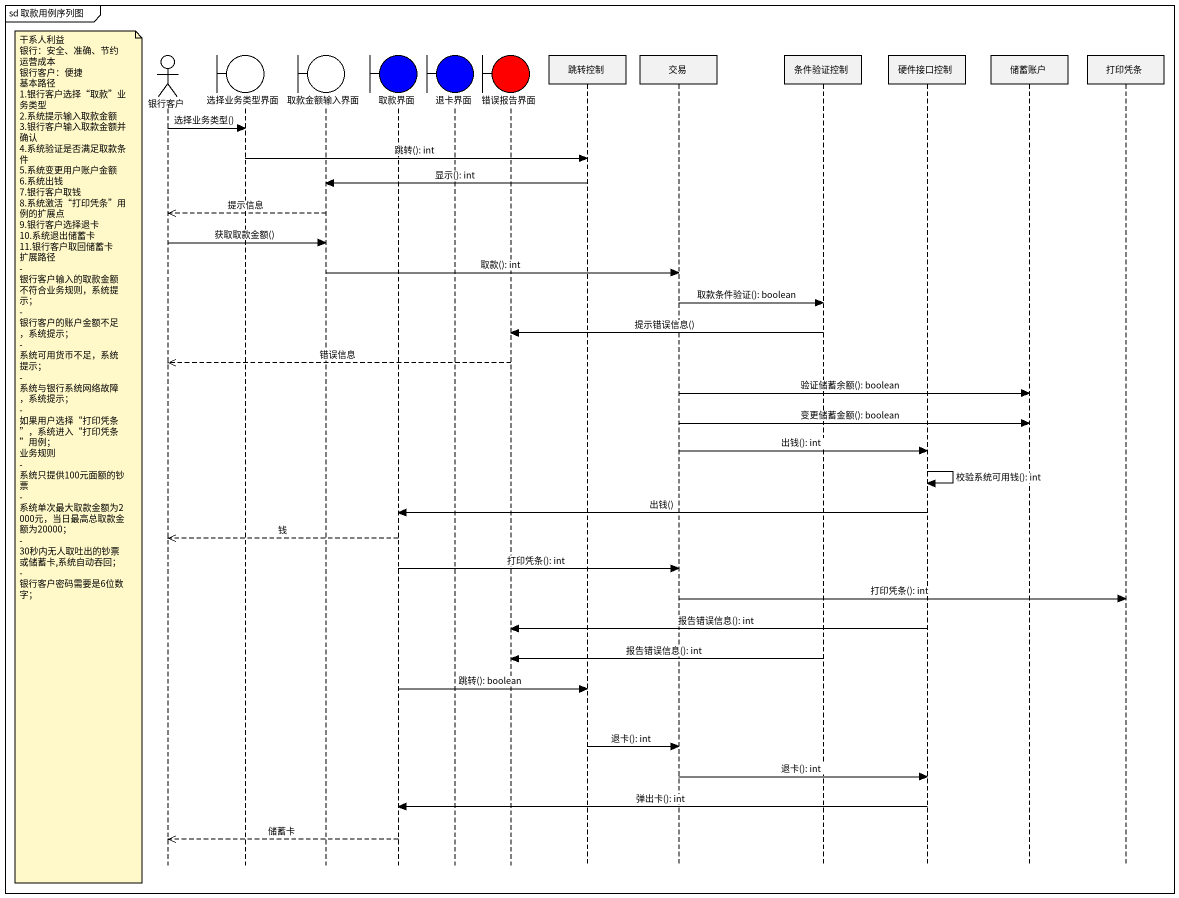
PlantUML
@startuml
mainframe sd 取款用例序列图
hide footbox
actor 银行客户
boundary 选择业务类型界面
boundary 取款金额输入界面
boundary 取款界面 #0000FF
boundary 退卡界面 #0000FF
boundary 错误报告界面 #FF0000
participant 跳转控制
participant 交易
participant 条件验证控制
participant 硬件接口控制
participant 储蓄账户
participant 打印凭条

银行客户 -> 选择业务类型界面 : 选择业务类型()
选择业务类型界面 -> 跳转控制 : 跳转(): int
跳转控制 -> 取款金额输入界面 : 显示(): int
取款金额输入界面 -->> 银行客户 : 提示信息
银行客户 -> 取款金额输入界面 : 获取取款金额()
取款金额输入界面 -> 交易 : 取款(): int
交易 -> 条件验证控制 : 取款条件验证(): boolean
条件验证控制 -> 错误报告界面 : 提示错误信息()
错误报告界面 -->> 银行客户 : 错误信息
交易 -> 储蓄账户 : 验证储蓄余额(): boolean
交易 -> 储蓄账户 : 变更储蓄金额(): boolean
交易 -> 硬件接口控制 : 出钱(): int
note left of 银行客户
  干系人利益
  银行：安全、准确、节约运营成本
  银行客户：便捷
  基本路径
  1.银行客户选择“取款”业务类型
  2.系统提示输入取款金额
  3.银行客户输入取款金额并确认
  4.系统验证是否满足取款条件
  5.系统变更用户账户金额
  6.系统出钱
  7.银行客户取钱
  8.系统激活“打印凭条”用例的扩展点
  9.银行客户选择退卡
  10.系统退出储蓄卡
  11.银行客户取回储蓄卡
  扩展路径
  - 银行客户输入的取款金额不符合业务规则，系统提示；
  - 银行客户的账户金额不足，系统提示；
  - 系统可用货币不足，系统提示；
  - 系统与银行系统网络故障，系统提示；
  - 如果用户选择“打印凭条”，系统进入“打印凭条”用例；
  业务规则
  - 系统只提供100元面额的钞票
  - 系统单次最大取款金额为2000元，当日最高总取款金额为20000；
  - 30秒内无人取吐出的钞票或储蓄卡,系统自动吞回；
  - 银行客户密码需要是6位数字；
end note
硬件接口控制 -> 硬件接口控制 : 校验系统可用钱(): int
硬件接口控制 -> 取款界面 : 出钱()
取款界面 -->> 银行客户 : 钱
取款界面 -> 交易 : 打印凭条(): int
交易 -> 打印凭条 : 打印凭条(): int
硬件接口控制 -> 错误报告界面 : 报告错误信息(): int
条件验证控制 -> 错误报告界面 : 报告错误信息(): int
取款界面 -> 跳转控制 : 跳转(): boolean
跳转控制 -> 交易 : 退卡(): int
交易 -> 硬件接口控制 : 退卡(): int
硬件接口控制 -> 取款界面 : 弹出卡(): int
取款界面 -->> 银行客户 : 储蓄卡
@enduml
